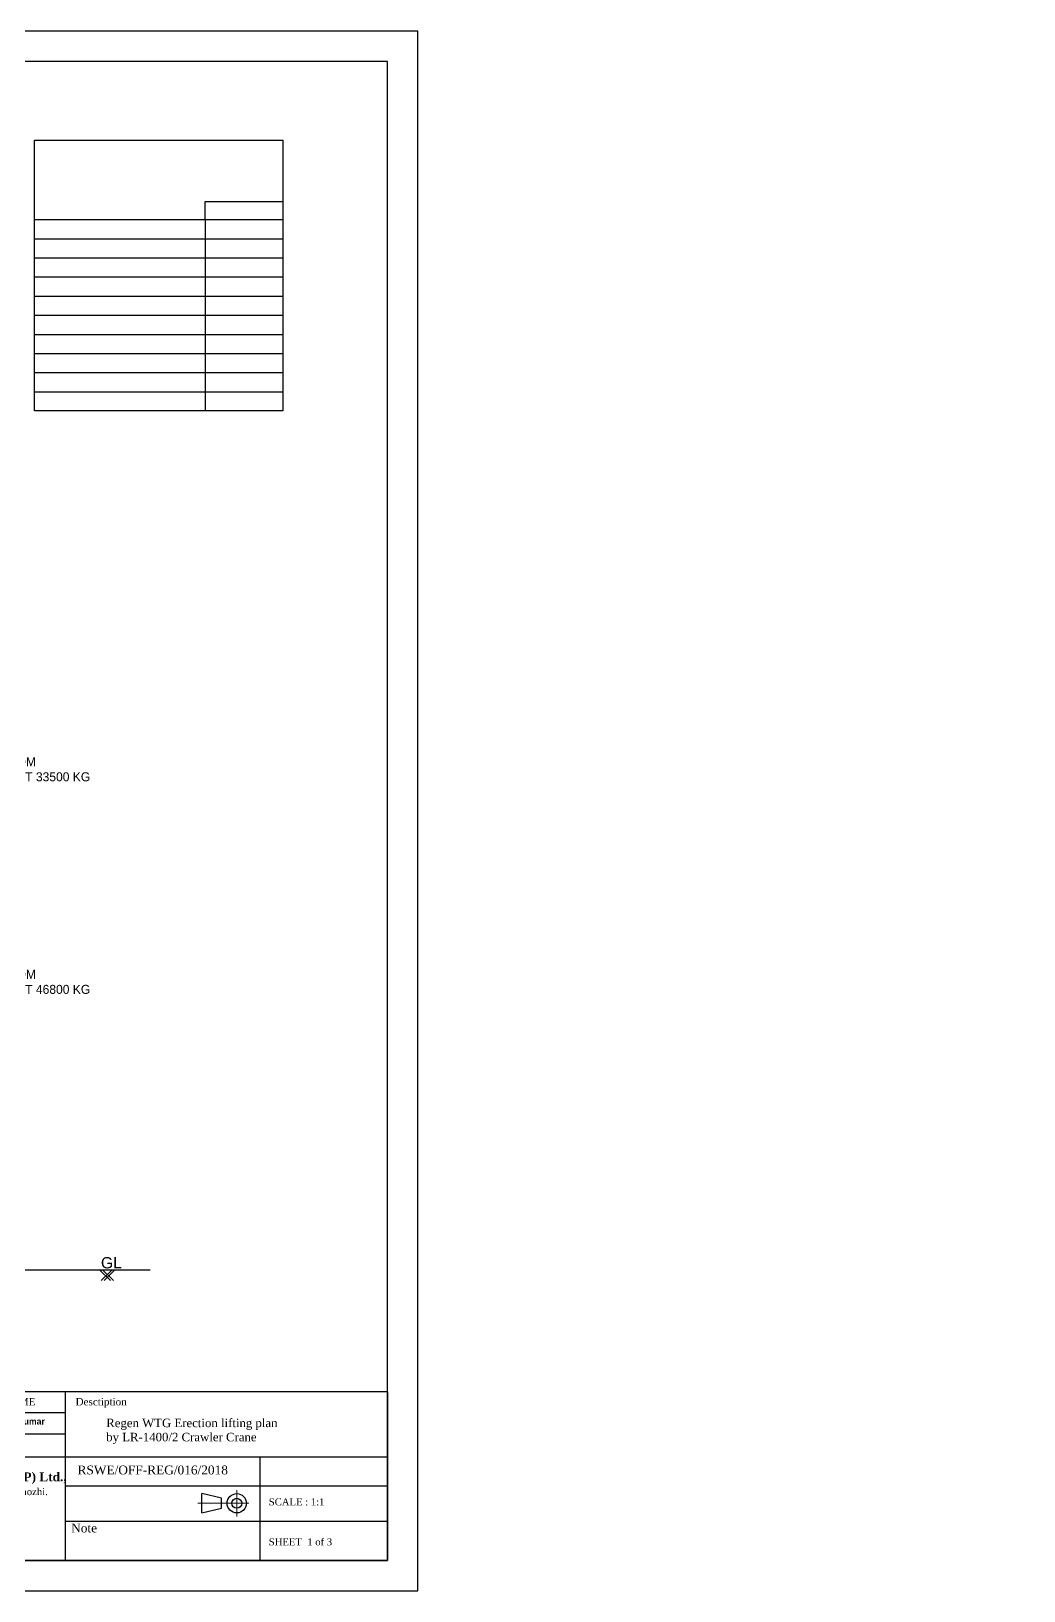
# Model space of a CAD drawing. Header units: millimetres. Extents: x -532461 to 503061443, y -184551 to 137919.
# Drawn here: x -373233 to -285112, y -184551 to -46127 of the extents above; entities that cross this region are included whole.
import ezdxf

# ---------------------------------------------------------------- set-up
doc = ezdxf.new("R2010")
doc.units = ezdxf.units.MM
doc.linetypes.add('CENTER', pattern=[50.8, 31.75, -6.35, 6.35, -6.35])
doc.styles.get("Standard").update_dxf_attribs({"font": 'arial.ttf'})

msp = doc.modelspace()

# ---------------------------------------------------------------- linework, layer by layer
at = {"color": 7, "ltscale": 50}
for p, q in [((-357795.5, -62848.8), (-357795.5, -61242.6)), ((-357795.5, -61242.6), (-350900.1, -61242.6)), ((-372952.3, -62848.8), (-350900.1, -62848.8)), ((-357795.5, -62848.8), (-357795.5, -79828.3)), ((-372952.3, -64546.7), (-350900.1, -64546.7)), ((-372952.3, -66244.7), (-350900.1, -66244.7)), ((-372952.3, -67942.6), (-350900.1, -67942.6)), ((-372952.3, -69640.6), (-350900.1, -69640.6)), ((-372952.3, -71338.5), (-350900.1, -71338.5)), ((-372952.3, -73036.5), (-350900.1, -73036.5)), ((-372952.3, -74734.4), (-350900.1, -74734.4)), ((-372952.3, -76432.4), (-350900.1, -76432.4)), ((-372952.3, -78130.4), (-350900.1, -78130.4)), ((-420437.2, -156054), (-370238.2, -156054))]:
    msp.add_line(p, q, dxfattribs=at)
for p, q in [((-376260.1, -156054), (-362662.5, -156054)), ((-367158.6, -156054), (-366194.4, -157018.3)), ((-366046.5, -156054), (-367010.8, -157018.3)), ((-366902.1, -156054), (-365937.9, -157018.3)), ((-365792.3, -156054), (-366756.6, -157018.3))]:
    msp.add_line(p, q)
at = {"color": 0, "ltscale": 2}
for p, q in [((-341598.5, -166876.6), (-389589.1, -166876.6)), ((-370181.5, -181867.1), (-370181.5, -166876.6)), ((-389589.1, -168716.3), (-370181.5, -168716.3)), ((-389589.1, -170624.1), (-370181.5, -170624.1)), ((-389589.1, -172668.5), (-341598.5, -172668.5)), ((-370181.5, -175242), (-341598.5, -175242)), ((-370181.5, -178378.7), (-341598.5, -178378.7))]:
    msp.add_line(p, q, dxfattribs=at)
at = {"color": 0}
for p, q in [((-352935.6, -172668.5), (-352935.6, -175242)), ((-352935.6, -175242), (-352935.6, -178395.2)), ((-352935.6, -178395.2), (-352935.6, -181867.1)), ((-349648.3, -181867.1), (-341598.5, -181867.1))]:
    msp.add_line(p, q, dxfattribs=at)
at = {"color": 7, "linetype": 'CENTER', "lineweight": 5, "ltscale": 1.5}
for p, q in [((-354982.9, -177952), (-354982.9, -175618)), ((-358431.7, -176782.3), (-353923.5, -176782.3))]:
    msp.add_line(p, q, dxfattribs=at)
at = {"color": 7}
for p, q in [((-358070.2, -177636.9), (-358070.2, -175927.7)), ((-356340.2, -176339.2), (-358070.2, -175927.7)), ((-356340.2, -177225.4), (-356340.2, -176339.2)), ((-358070.2, -177636.9), (-356340.2, -177225.4))]:
    msp.add_line(p, q, dxfattribs=at)
at = {"color": 7, "ltscale": 50}
for points in [[(-532461.5, -184550.8), (-338914.8, -184550.8), (-338914.8, -46127.4), (-532461.5, -46127.4)], [(-529777.7, -181867.1), (-341598.5, -181867.1), (-341598.5, -48811.1), (-529777.7, -48811.1)], [(-372952.3, -55798.2), (-350900.1, -55798.2), (-350900.1, -79828.3), (-372952.3, -79828.3)]]:
    msp.add_lwpolyline(points, close=True, dxfattribs=at)
at = {"color": 0}
msp.add_lwpolyline([(-341598.5, -166876.6), (-341598.5, -181867.1), (-389589.1, -181867.1), (-389589.1, -166876.6)], dxfattribs=at)
at = {"color": 7}
for radius in [854.6, 443.1]:
    msp.add_circle((-354982.9, -176782.3), radius, dxfattribs=at)

# ---------------------------------------------------------------- texts
at = {"color": 7, "ltscale": 50, "char_height": 800, "attachment_point": 4}
for s, insert in [('{\\fVijaya|b0|i0|c0|p34;BOTTOM\\PWEIGHT 33500 KG}', (-377386.6, -111642.4)), ('{\\fVijaya|b0|i0|c0|p34;BOTTOM\\PWEIGHT 46800 KG}', (-377386.6, -130508.6))]:
    msp.add_mtext(s, dxfattribs=dict(at, insert=insert))
at = {"insert": (-367042.1, -154934.3), "char_height": 1000, "attachment_point": 1}
msp.add_mtext_dynamic_manual_height_columns('GL', width=160935.167, gutter_width=12.5, heights=[0], dxfattribs=at)
at = {"color": 0, "attachment_point": 1}
for s, insert, char_height, width in [('{\\fTimes New Roman|b0|i0|c0|p18;NAME}', (-375755.3, -167441.1), 652.908, 532080.988), ('{\\fTimes New Roman|b0|i0|c0|p18;Desctiption}', (-369292.8, -167441.1), 652.908, 532080.988), ('{\\fBradley Hand ITC|b1|i0|c0|p66;M.Sathish kumar}', (-378171.7, -169219.4), 574.559, 468231.269), ('{\\fTimes New Roman|b0|i0|c0|p18;Regen WTG Erection lifting plan \\Pby LR-1400/2 Crawler Crane}', (-366571.7, -169274.5), 752.151, 612957.298), ('{\\fTimes New Roman|b1|i0|c0|p18;RS WindtechEngineers (P) Ltd.,}', (-386398.4, -174044.6), 782.516, 637703.599), ('{\\fTimes New Roman|b0|i0|c0|p18;RSWE/OFF-REG/016/2018}', (-369115.1, -173434), 783.49, 638497.186), ('\\A1;{\\fTimes New Roman|b0|i0|c0|p18;8 /123 E-3, Main Road, Aralvaimozhi.\\PKanyakumari District - 629 301.\\PTamil Nadu.}', (-386358.7, -175434.1), 626.013, 510162.879), ('{\\fTimes New Roman|b0|i0|c0|p18;SCALE : 1:1}', (-352143.1, -176342), 626.792, 510797.748), ('{\\fTimes New Roman|b0|i0|c0|p18;Note}', (-369684.3, -178587), 783.49, 638497.186), ('{\\fTimes New Roman|b0|i0|c0|p18;SHEET  1 of 3}', (-352143.1, -179893.8), 626.792, 510797.748)]:
    msp.add_mtext(s, dxfattribs=dict(at, insert=insert, char_height=char_height, width=width))

doc.saveas('drawing.dxf')
